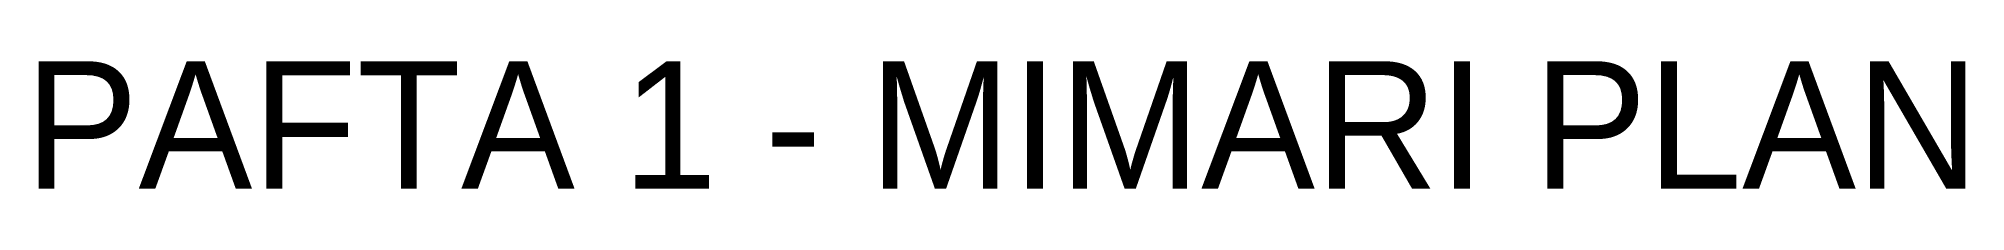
# Paper-space layout 'Layout1' of a CAD drawing. Extents: x 21 to 142, y 15 to 23.
import ezdxf

# ---------------------------------------------------------------- set-up
doc = ezdxf.new("R2010")
doc.units = 0
doc.layers.get('0').update_dxf_attribs({"linetype": 'CONTINUOUS'})

psp = doc.layouts.get("Layout1")

# ---------------------------------------------------------------- texts
psp.add_text('PAFTA 1 - MIMARI PLAN', height=8).set_placement((20, 15))

doc.saveas('drawing.dxf')
